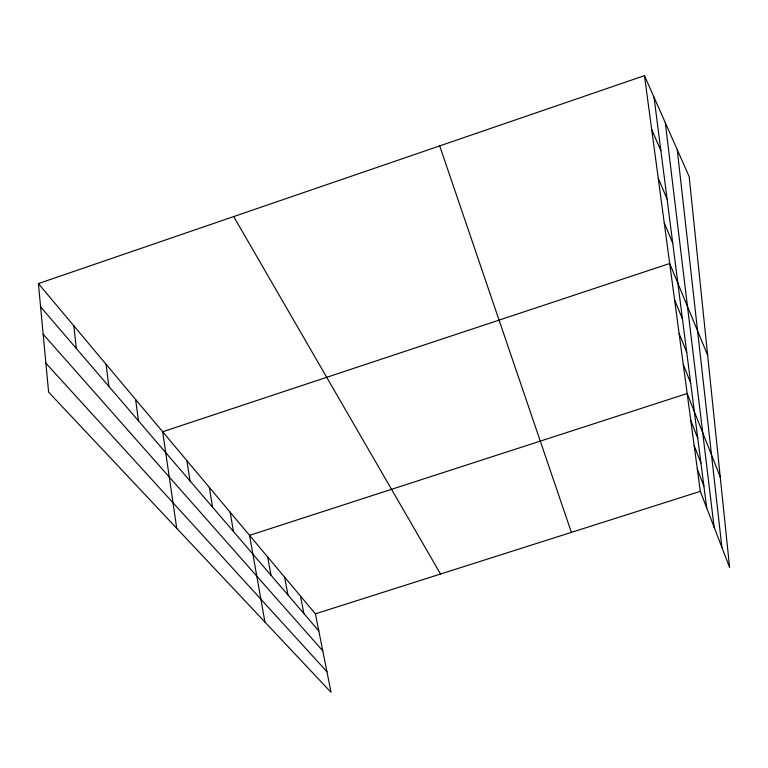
<?xml version="1.0" encoding="UTF-8"?>
<svg xmlns="http://www.w3.org/2000/svg" width="768" height="768" viewBox="0 0 768 768"><rect width="100%" height="100%" fill="white"/><g stroke="black" fill="none" stroke-linecap="round" stroke-linejoin="round"><path stroke-width="1.15" d="M38.4 283.584L315.398 613.853L331.066 692.352L48.614 392.15L38.4 283.584L644.458 75.648L689.174 176.63L729.6 567.446L700.31 491.338L644.458 75.648M315.398 613.853L700.31 491.338M45.888 363.216L326.957 671.741M43.162 334.224L322.79 650.861M40.589 306.854L318.816 630.941M233.702 216.576L440.544 574.022M651.686 129.446L660.874 150.614M658.253 178.262L667.075 198.979M664.224 222.768L672.72 243.014M707.654 355.258L669.696 263.491L162.682 431.75L176.717 528.298M674.582 299.846L682.493 319.19M679.094 333.446L686.746 352.358M683.28 364.579L690.682 383.069M720.24 476.938L687.168 393.514L249.562 535.344L264.931 622.061M690.787 420.47L697.738 438.154M694.176 445.651L700.925 462.941M697.344 469.219L703.891 486.144M439.699 145.891L571.392 532.368M300.48 596.064L303.888 613.555M284.602 577.123L287.99 595.037M267.667 556.934L271.037 575.28M230.16 512.218L233.453 531.504M209.328 487.382L212.554 507.168M186.902 460.637L190.042 480.941M135.61 399.485L138.499 420.893M654.029 97.258L706.685 507.898M106.109 364.31L108.816 386.323M665.299 122.707L714.115 527.203M677.242 149.674L721.901 547.45M73.843 325.843L76.32 348.48"/></g></svg>
